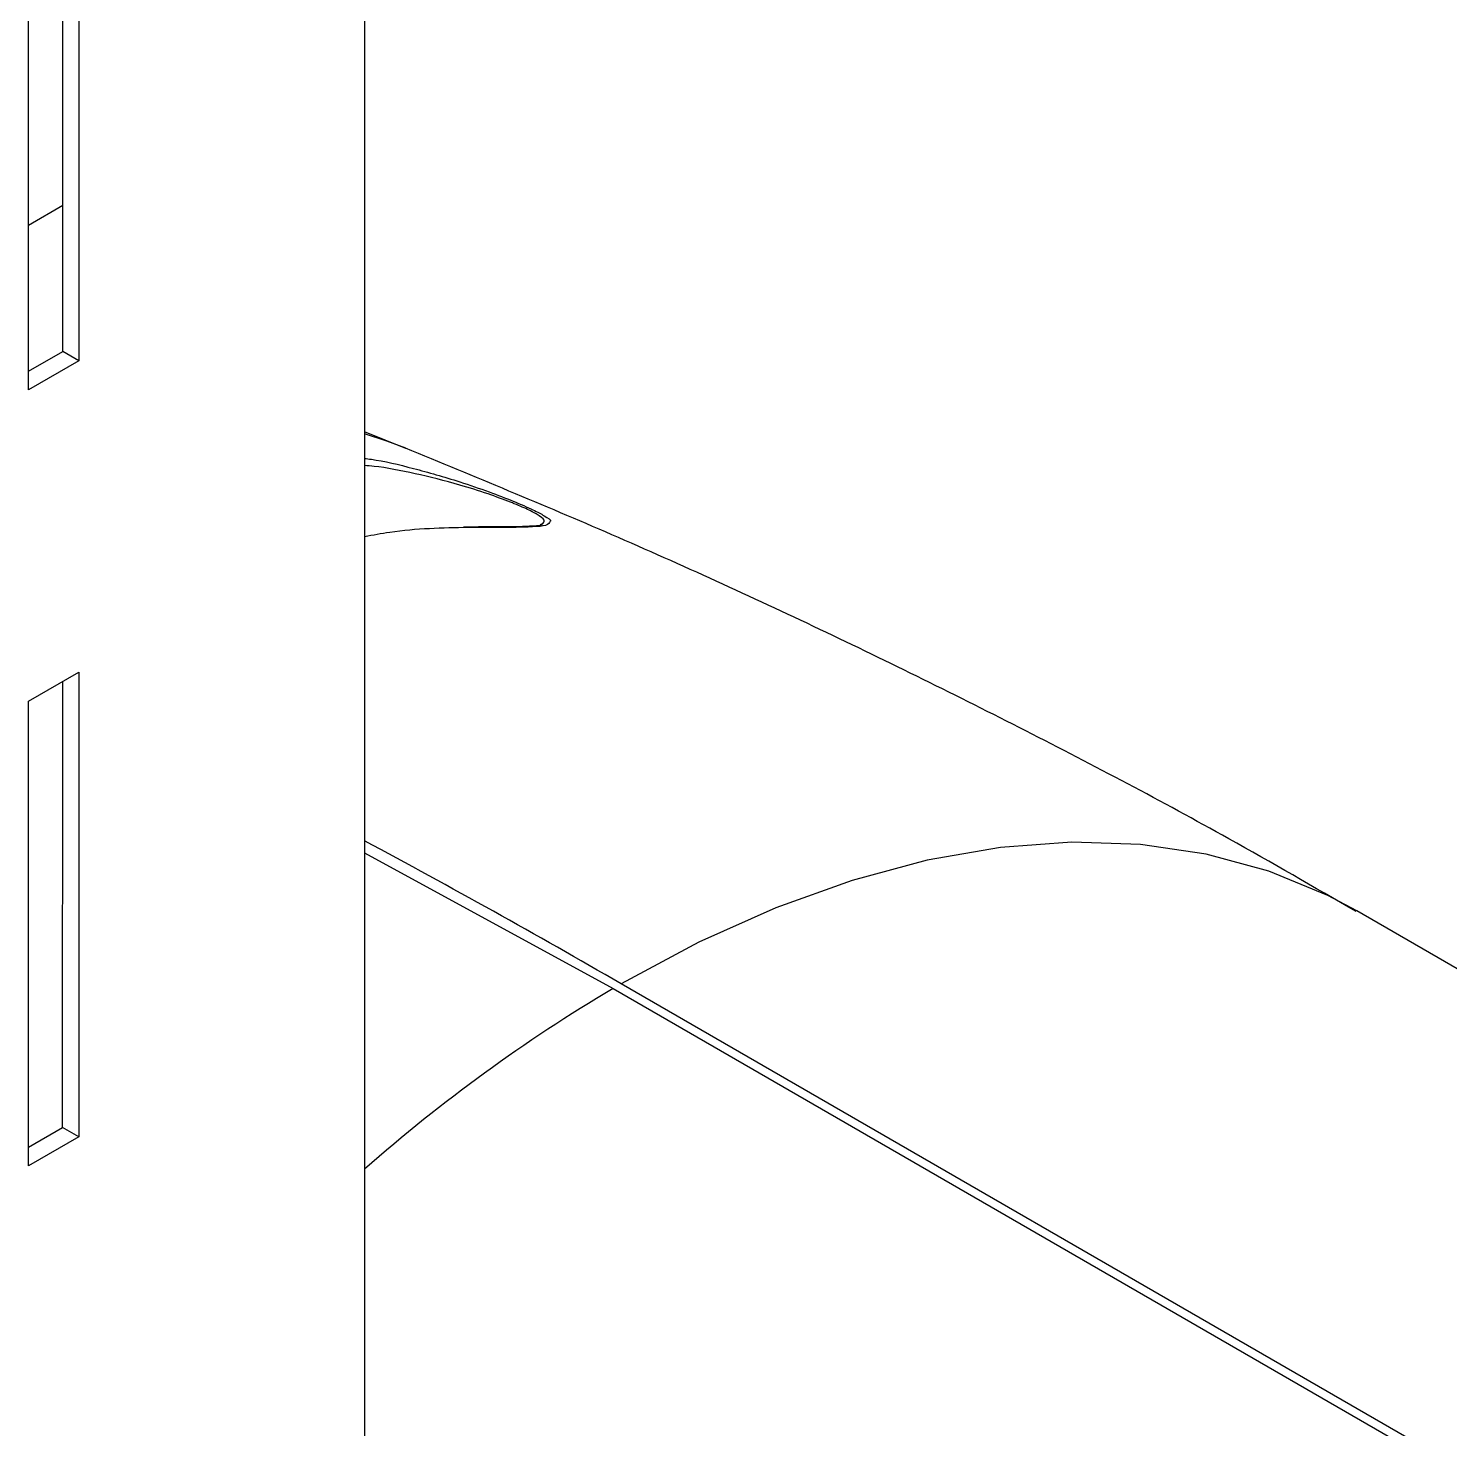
# Model space of a CAD drawing. Extents: x 12.3 to 108.7, y 1.1 to 80.4.
# Drawn here: x 18.635 to 21.132, y 64.681 to 67.141 of the extents above; entities that cross this region are included whole.
import ezdxf

# ---------------------------------------------------------------- set-up
doc = ezdxf.new("R2010")
doc.units = 0
doc.header["$MEASUREMENT"] = 0
doc.layers.add('OBJECT', color=7, linetype='CONTINUOUS')

msp = doc.modelspace()

# ---------------------------------------------------------------- linework, layer by layer
at = {"layer": 'OBJECT'}
for p, q in [((19.2261, 67.8695), (19.2253, 62.5421)), ((18.724, 67.3731), (18.7239, 66.5567)), ((18.6956, 66.573), (18.6957, 67.3568)), ((18.6355, 66.5056), (18.6356, 67.3221)), ((18.6355, 66.7951), (18.6956, 66.8298)), ((18.6355, 66.5383), (18.6956, 66.573)), ((18.7239, 66.5567), (18.6956, 66.573)), ((18.7239, 66.5567), (18.6355, 66.5056)), ((19.2981, 66.4028), (19.2258, 66.4319)), ((18.6354, 65.9586), (18.7238, 66.0096)), ((18.6954, 65.2095), (18.6955, 65.9933)), ((18.7238, 66.0096), (18.7237, 65.1932)), ((18.6353, 65.1421), (18.6354, 65.9586)), ((19.2257, 65.6923), (19.6623, 65.4538)), ((21.368, 65.3596), (20.9689, 65.59)), ((19.6623, 65.4538), (21.3536, 64.4774)), ((21.3678, 64.4857), (19.6765, 65.462)), ((18.6353, 65.1748), (18.6954, 65.2095)), ((18.7237, 65.1932), (18.6353, 65.1421)), ((18.7237, 65.1932), (18.6954, 65.2095))]:
    msp.add_line(p, q, dxfattribs=at)
at = {"layer": 'OBJECT', "flags": 128}
for points in [[(19.2981, 66.4029), (19.2649, 66.4154), (19.2258, 66.4281)], [(20.9689, 65.59), (20.918, 65.6171), (20.8145, 65.66), (20.7046, 65.69), (20.589, 65.707), (20.4683, 65.7108), (20.3432, 65.7015), (20.2143, 65.6791), (20.0825, 65.6437), (19.9484, 65.5955), (19.8128, 65.5349), (19.6765, 65.462)]]:
    msp.add_lwpolyline(points, dxfattribs=at)
at = {"layer": 'OBJECT'}
for centre, radius, start, end in [((11.2232, 50.8245), 16.9032, 59.99317, 61.74238), ((21.1666, 62.924), 2.9432, 120.736, 131.2585)]:
    msp.add_arc(centre, radius, start, end, dxfattribs=at)
for points, knots in [([(20.9682, 65.5888), (20.8937, 65.6318), (20.7026, 65.7424), (20.3883, 65.908), (20.0269, 66.0863), (19.6637, 66.2524), (19.4189, 66.353), (19.2978, 66.4029)], [0, 0, 0, 0, 0.138601, 0.355571, 0.572135, 0.78822, 1, 1, 1, 1]), ([(19.2258, 66.385), (19.2298, 66.3846), (19.2558, 66.3815), (19.3112, 66.3681), (19.3817, 66.3483), (19.4426, 66.3273), (19.4881, 66.3099), (19.5225, 66.2949), (19.5444, 66.283), (19.5542, 66.2764), (19.5522, 66.2747), (19.552, 66.2746)], [0, 0, 0, 0, 0.036102, 0.2387654, 0.4422553, 0.5675033, 0.6729905, 0.7791063, 0.8703687, 0.9932431, 1, 1, 1, 1]), ([(19.5349, 66.2689), (19.5382, 66.2705), (19.5449, 66.2736), (19.5362, 66.2826), (19.5168, 66.2936), (19.4967, 66.3024), (19.4725, 66.3121), (19.4402, 66.3239), (19.3819, 66.3422), (19.3138, 66.3589), (19.2584, 66.3701), (19.2314, 66.372), (19.2258, 66.3724)], [0, 0, 0, 0, 0.108602, 0.216139, 0.295055, 0.37035, 0.386776, 0.478446, 0.58875, 0.770424, 0.953063, 1, 1, 1, 1]), ([(19.5374, 66.2681), (19.5375, 66.2683), (19.5387, 66.2693), (19.5329, 66.2667), (19.5207, 66.266), (19.4954, 66.2648), (19.4564, 66.2645), (19.4231, 66.2647), (19.4013, 66.2644), (19.3996, 66.2644)], [0, 0, 0, 0, 0.016821, 0.113288, 0.256153, 0.452852, 0.69024, 0.975985, 1, 1, 1, 1]), ([(19.552, 66.2746), (19.5508, 66.2719), (19.5483, 66.2666), (19.5218, 66.2646), (19.4792, 66.2636), (19.4362, 66.2636), (19.4082, 66.2636)], [0, 0, 0, 0, 0.219713, 0.420733, 0.622235, 1, 1, 1, 1]), ([(19.4082, 66.2636), (19.3627, 66.2628), (19.3031, 66.2617), (19.2406, 66.2502), (19.2258, 66.2475)], [0, 0, 0, 0, 0.763957, 1, 1, 1, 1])]:
    msp.add_open_spline(points, degree=3, knots=knots, dxfattribs=at)

doc.saveas('drawing.dxf')
